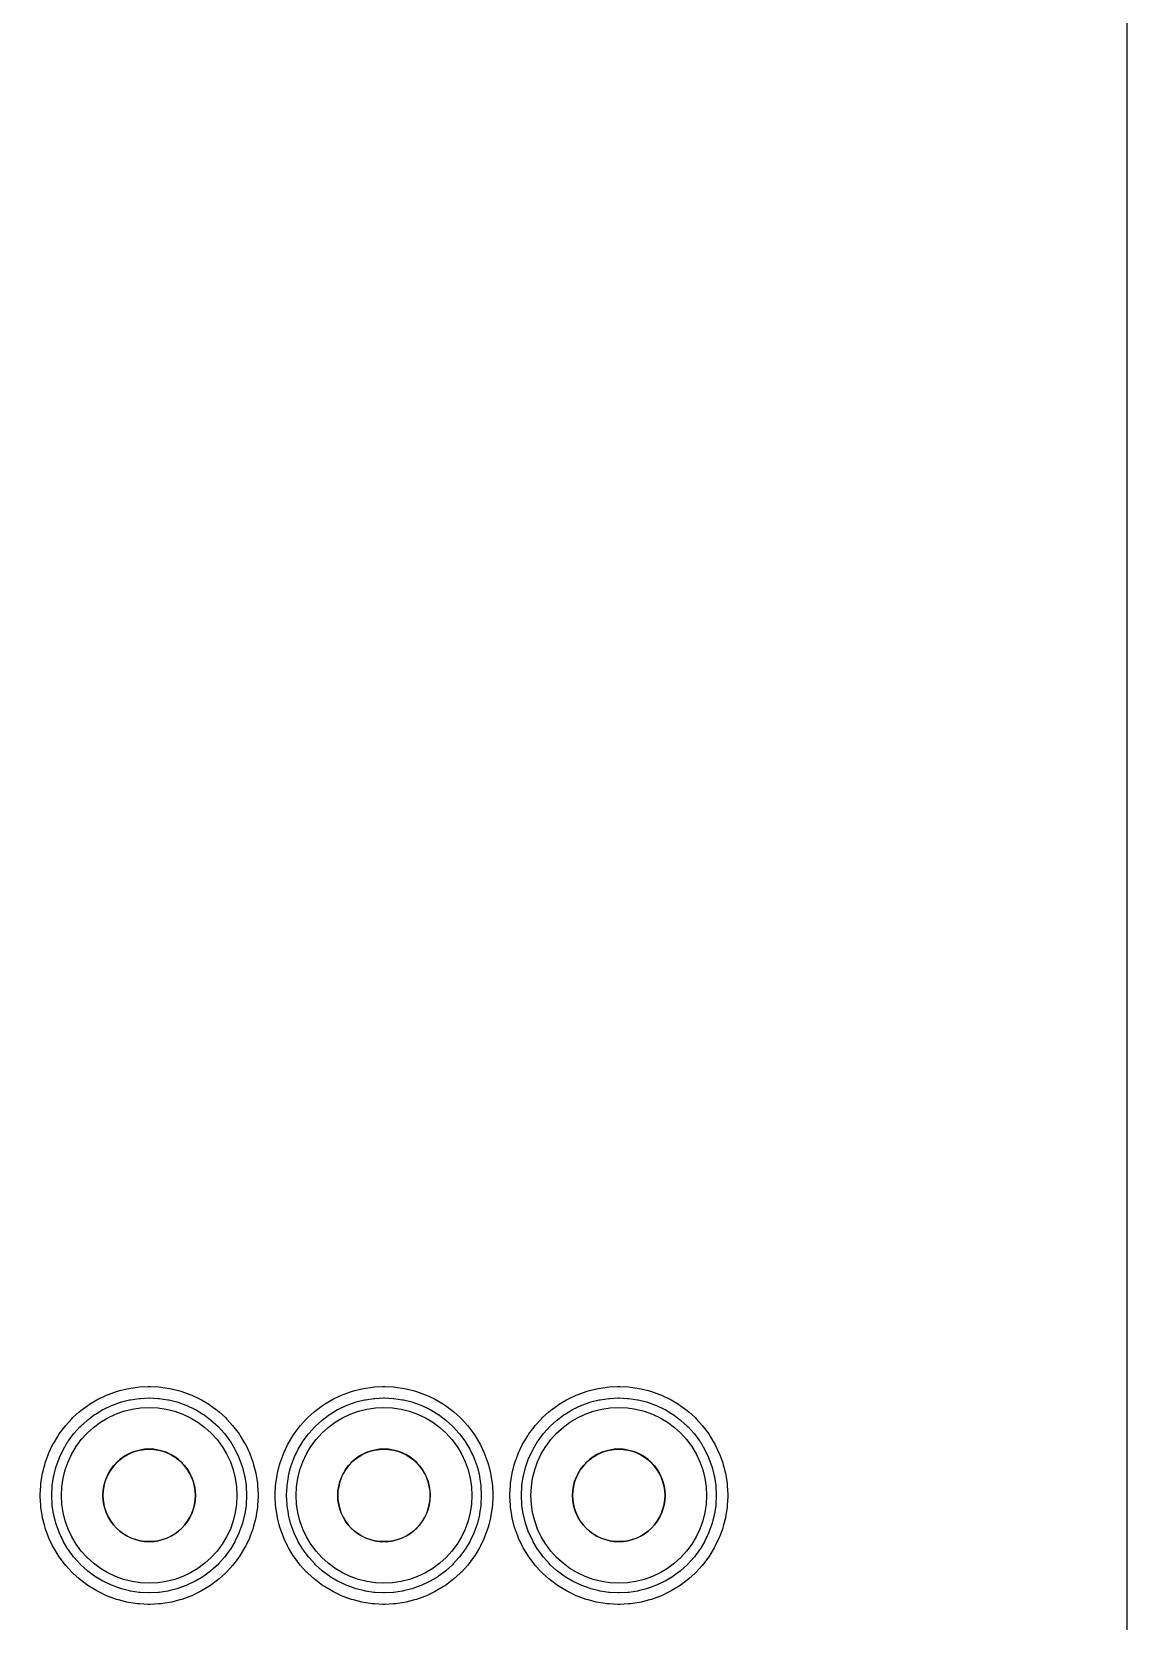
# Model space of a CAD drawing. Header units: millimetres. Extents: x -3 to 103, y -3 to 78.
# Drawn here: x 88.15 to 100, y 43.64 to 60.82 of the extents above; entities that cross this region are included whole.
import ezdxf

# ---------------------------------------------------------------- set-up
doc = ezdxf.new("R2010")
doc.units = ezdxf.units.MM
for name, color, linetype in [('COPPER', 1, 'Continuous'), ('DRILL_1p00mm', 5, 'Continuous'), ('ISO_PASS1', 2, 'Continuous'), ('ISO_PASS2', 6, 'Continuous'), ('OUTLINE', 7, 'Continuous')]:
    doc.layers.add(name, color=color, linetype=linetype)

msp = doc.modelspace()

# ---------------------------------------------------------------- linework, layer by layer
at = {"layer": 'COPPER'}
for points in [[(88.475, 45.093), (88.488, 45.185), (88.511, 45.276), (88.542, 45.364), (88.582, 45.448), (88.63, 45.528), (88.686, 45.603), (88.748, 45.672), (88.817, 45.734), (88.892, 45.79), (88.972, 45.838), (89.056, 45.878), (89.144, 45.909), (89.235, 45.932), (89.327, 45.945), (89.42, 45.95), (89.513, 45.945), (89.605, 45.932), (89.696, 45.909), (89.784, 45.878), (89.868, 45.838), (89.948, 45.79), (90.023, 45.734), (90.092, 45.672), (90.154, 45.603), (90.21, 45.528), (90.258, 45.448), (90.298, 45.364), (90.329, 45.276), (90.352, 45.185), (90.365, 45.093), (90.37, 45), (90.365, 44.907), (90.352, 44.815), (90.329, 44.724), (90.298, 44.636), (90.258, 44.552), (90.21, 44.472), (90.154, 44.397), (90.092, 44.328), (90.023, 44.266), (89.948, 44.21), (89.868, 44.162), (89.784, 44.122), (89.696, 44.091), (89.605, 44.068), (89.513, 44.055), (89.42, 44.05), (89.327, 44.055), (89.235, 44.068), (89.144, 44.091), (89.056, 44.122), (88.972, 44.162), (88.892, 44.21), (88.817, 44.266), (88.748, 44.328), (88.686, 44.397), (88.63, 44.472), (88.582, 44.552), (88.542, 44.636), (88.511, 44.724), (88.488, 44.815), (88.475, 44.907), (88.47, 45)], [(91.015, 45.093), (91.028, 45.185), (91.051, 45.276), (91.082, 45.364), (91.122, 45.448), (91.17, 45.528), (91.226, 45.603), (91.288, 45.672), (91.357, 45.734), (91.432, 45.79), (91.512, 45.838), (91.596, 45.878), (91.684, 45.909), (91.775, 45.932), (91.867, 45.945), (91.96, 45.95), (92.053, 45.945), (92.145, 45.932), (92.236, 45.909), (92.324, 45.878), (92.408, 45.838), (92.488, 45.79), (92.563, 45.734), (92.632, 45.672), (92.694, 45.603), (92.75, 45.528), (92.798, 45.448), (92.838, 45.364), (92.869, 45.276), (92.892, 45.185), (92.905, 45.093), (92.91, 45), (92.905, 44.907), (92.892, 44.815), (92.869, 44.724), (92.838, 44.636), (92.798, 44.552), (92.75, 44.472), (92.694, 44.397), (92.632, 44.328), (92.563, 44.266), (92.488, 44.21), (92.408, 44.162), (92.324, 44.122), (92.236, 44.091), (92.145, 44.068), (92.053, 44.055), (91.96, 44.05), (91.867, 44.055), (91.775, 44.068), (91.684, 44.091), (91.596, 44.122), (91.512, 44.162), (91.432, 44.21), (91.357, 44.266), (91.288, 44.328), (91.226, 44.397), (91.17, 44.472), (91.122, 44.552), (91.082, 44.636), (91.051, 44.724), (91.028, 44.815), (91.015, 44.907), (91.01, 45)], [(93.555, 45.093), (93.568, 45.185), (93.591, 45.276), (93.622, 45.364), (93.662, 45.448), (93.71, 45.528), (93.766, 45.603), (93.828, 45.672), (93.897, 45.734), (93.972, 45.79), (94.052, 45.838), (94.136, 45.878), (94.224, 45.909), (94.315, 45.932), (94.407, 45.945), (94.5, 45.95), (94.593, 45.945), (94.685, 45.932), (94.776, 45.909), (94.864, 45.878), (94.948, 45.838), (95.028, 45.79), (95.103, 45.734), (95.172, 45.672), (95.234, 45.603), (95.29, 45.528), (95.338, 45.448), (95.378, 45.364), (95.409, 45.276), (95.432, 45.185), (95.445, 45.093), (95.45, 45), (95.445, 44.907), (95.432, 44.815), (95.409, 44.724), (95.378, 44.636), (95.338, 44.552), (95.29, 44.472), (95.234, 44.397), (95.172, 44.328), (95.103, 44.266), (95.028, 44.21), (94.948, 44.162), (94.864, 44.122), (94.776, 44.091), (94.685, 44.068), (94.593, 44.055), (94.5, 44.05), (94.407, 44.055), (94.315, 44.068), (94.224, 44.091), (94.136, 44.122), (94.052, 44.162), (93.972, 44.21), (93.897, 44.266), (93.828, 44.328), (93.766, 44.397), (93.71, 44.472), (93.662, 44.552), (93.622, 44.636), (93.591, 44.724), (93.568, 44.815), (93.555, 44.907), (93.55, 45)], [(89.004, 45.278), (88.979, 45.236), (88.958, 45.191), (88.942, 45.145), (88.93, 45.098), (88.922, 45.049), (88.92, 45), (88.922, 44.951), (88.93, 44.902), (88.942, 44.855), (88.958, 44.809), (88.979, 44.764), (89.004, 44.722), (89.033, 44.683), (89.066, 44.646), (89.103, 44.613), (89.142, 44.584), (89.184, 44.559), (89.229, 44.538), (89.275, 44.522), (89.322, 44.51), (89.371, 44.502), (89.42, 44.5), (89.469, 44.502), (89.518, 44.51), (89.565, 44.522), (89.611, 44.538), (89.656, 44.559), (89.698, 44.584), (89.737, 44.613), (89.774, 44.646), (89.807, 44.683), (89.836, 44.722), (89.861, 44.764), (89.882, 44.809), (89.898, 44.855), (89.91, 44.902), (89.918, 44.951), (89.92, 45), (89.918, 45.049), (89.91, 45.098), (89.898, 45.145), (89.882, 45.191), (89.861, 45.236), (89.836, 45.278), (89.807, 45.317), (89.774, 45.354), (89.737, 45.387), (89.698, 45.416), (89.656, 45.441), (89.611, 45.462), (89.565, 45.478), (89.518, 45.49), (89.469, 45.498), (89.42, 45.5), (89.371, 45.498), (89.322, 45.49), (89.275, 45.478), (89.229, 45.462), (89.184, 45.441), (89.142, 45.416), (89.103, 45.387), (89.066, 45.354), (89.033, 45.317)], [(91.544, 45.278), (91.519, 45.236), (91.498, 45.191), (91.482, 45.145), (91.47, 45.098), (91.462, 45.049), (91.46, 45), (91.462, 44.951), (91.47, 44.902), (91.482, 44.855), (91.498, 44.809), (91.519, 44.764), (91.544, 44.722), (91.573, 44.683), (91.606, 44.646), (91.643, 44.613), (91.682, 44.584), (91.724, 44.559), (91.769, 44.538), (91.815, 44.522), (91.862, 44.51), (91.911, 44.502), (91.96, 44.5), (92.009, 44.502), (92.058, 44.51), (92.105, 44.522), (92.151, 44.538), (92.196, 44.559), (92.238, 44.584), (92.277, 44.613), (92.314, 44.646), (92.347, 44.683), (92.376, 44.722), (92.401, 44.764), (92.422, 44.809), (92.438, 44.855), (92.45, 44.902), (92.458, 44.951), (92.46, 45), (92.458, 45.049), (92.45, 45.098), (92.438, 45.145), (92.422, 45.191), (92.401, 45.236), (92.376, 45.278), (92.347, 45.317), (92.314, 45.354), (92.277, 45.387), (92.238, 45.416), (92.196, 45.441), (92.151, 45.462), (92.105, 45.478), (92.058, 45.49), (92.009, 45.498), (91.96, 45.5), (91.911, 45.498), (91.862, 45.49), (91.815, 45.478), (91.769, 45.462), (91.724, 45.441), (91.682, 45.416), (91.643, 45.387), (91.606, 45.354), (91.573, 45.317)], [(94.084, 45.278), (94.059, 45.236), (94.038, 45.191), (94.022, 45.145), (94.01, 45.098), (94.002, 45.049), (94, 45), (94.002, 44.951), (94.01, 44.902), (94.022, 44.855), (94.038, 44.809), (94.059, 44.764), (94.084, 44.722), (94.113, 44.683), (94.146, 44.646), (94.183, 44.613), (94.222, 44.584), (94.264, 44.559), (94.309, 44.538), (94.355, 44.522), (94.402, 44.51), (94.451, 44.502), (94.5, 44.5), (94.549, 44.502), (94.598, 44.51), (94.645, 44.522), (94.691, 44.538), (94.736, 44.559), (94.778, 44.584), (94.817, 44.613), (94.854, 44.646), (94.887, 44.683), (94.916, 44.722), (94.941, 44.764), (94.962, 44.809), (94.978, 44.855), (94.99, 44.902), (94.998, 44.951), (95, 45), (94.998, 45.049), (94.99, 45.098), (94.978, 45.145), (94.962, 45.191), (94.941, 45.236), (94.916, 45.278), (94.887, 45.317), (94.854, 45.354), (94.817, 45.387), (94.778, 45.416), (94.736, 45.441), (94.691, 45.462), (94.645, 45.478), (94.598, 45.49), (94.549, 45.498), (94.5, 45.5), (94.451, 45.498), (94.402, 45.49), (94.355, 45.478), (94.309, 45.462), (94.264, 45.441), (94.222, 45.416), (94.183, 45.387), (94.146, 45.354), (94.113, 45.317)]]:
    msp.add_lwpolyline(points, close=True, dxfattribs=at)
at = {"layer": 'DRILL_1p00mm'}
for centre in [(89.42, 45), (91.96, 45), (94.5, 45)]:
    msp.add_circle(centre, 0.5, dxfattribs=at)
at = {"layer": 'ISO_PASS1'}
for points in [[(88.371, 45.098), (88.372, 45.108), (88.386, 45.201), (88.388, 45.211), (88.41, 45.301), (88.413, 45.311), (88.445, 45.398), (88.449, 45.408), (88.489, 45.492), (88.493, 45.501), (88.541, 45.581), (88.547, 45.59), (88.602, 45.664), (88.609, 45.672), (88.671, 45.741), (88.679, 45.749), (88.748, 45.811), (88.756, 45.818), (88.83, 45.873), (88.839, 45.879), (88.919, 45.927), (88.928, 45.931), (89.012, 45.971), (89.022, 45.975), (89.109, 46.007), (89.119, 46.01), (89.209, 46.032), (89.219, 46.034), (89.312, 46.048), (89.322, 46.049), (89.415, 46.053), (89.425, 46.053), (89.518, 46.049), (89.528, 46.048), (89.621, 46.034), (89.631, 46.032), (89.721, 46.01), (89.731, 46.007), (89.818, 45.975), (89.828, 45.971), (89.912, 45.931), (89.921, 45.927), (90.001, 45.879), (90.01, 45.873), (90.084, 45.818), (90.092, 45.811), (90.161, 45.749), (90.169, 45.741), (90.231, 45.672), (90.238, 45.664), (90.293, 45.59), (90.299, 45.581), (90.347, 45.501), (90.351, 45.492), (90.391, 45.408), (90.395, 45.398), (90.427, 45.311), (90.43, 45.301), (90.452, 45.211), (90.454, 45.201), (90.468, 45.108), (90.469, 45.098), (90.473, 45.005), (90.473, 44.995), (90.469, 44.902), (90.468, 44.892), (90.454, 44.799), (90.452, 44.789), (90.43, 44.699), (90.427, 44.689), (90.395, 44.602), (90.391, 44.592), (90.351, 44.508), (90.347, 44.499), (90.299, 44.419), (90.293, 44.41), (90.238, 44.336), (90.231, 44.328), (90.169, 44.259), (90.161, 44.251), (90.092, 44.189), (90.084, 44.182), (90.01, 44.127), (90.001, 44.121), (89.921, 44.073), (89.912, 44.069), (89.828, 44.029), (89.818, 44.025), (89.731, 43.993), (89.721, 43.99), (89.631, 43.968), (89.621, 43.966), (89.528, 43.952), (89.518, 43.951), (89.425, 43.947), (89.415, 43.947), (89.322, 43.951), (89.312, 43.952), (89.219, 43.966), (89.209, 43.968), (89.119, 43.99), (89.109, 43.993), (89.022, 44.025), (89.012, 44.029), (88.928, 44.069), (88.919, 44.073), (88.839, 44.121), (88.83, 44.127), (88.756, 44.182), (88.748, 44.189), (88.679, 44.251), (88.671, 44.259), (88.609, 44.328), (88.602, 44.336), (88.547, 44.41), (88.541, 44.419), (88.493, 44.499), (88.489, 44.508), (88.449, 44.592), (88.445, 44.602), (88.413, 44.689), (88.41, 44.699), (88.388, 44.789), (88.386, 44.799), (88.372, 44.892), (88.371, 44.902), (88.367, 44.995), (88.367, 45.005)], [(90.911, 45.098), (90.912, 45.108), (90.926, 45.201), (90.928, 45.211), (90.95, 45.301), (90.953, 45.311), (90.985, 45.398), (90.989, 45.408), (91.029, 45.492), (91.033, 45.501), (91.081, 45.581), (91.087, 45.59), (91.142, 45.664), (91.149, 45.672), (91.211, 45.741), (91.219, 45.749), (91.288, 45.811), (91.296, 45.818), (91.37, 45.873), (91.379, 45.879), (91.459, 45.927), (91.468, 45.931), (91.552, 45.971), (91.562, 45.975), (91.649, 46.007), (91.659, 46.01), (91.749, 46.032), (91.759, 46.034), (91.852, 46.048), (91.862, 46.049), (91.955, 46.053), (91.965, 46.053), (92.058, 46.049), (92.068, 46.048), (92.161, 46.034), (92.171, 46.032), (92.261, 46.01), (92.271, 46.007), (92.358, 45.975), (92.368, 45.971), (92.452, 45.931), (92.461, 45.927), (92.541, 45.879), (92.55, 45.873), (92.624, 45.818), (92.632, 45.811), (92.701, 45.749), (92.709, 45.741), (92.771, 45.672), (92.778, 45.664), (92.833, 45.59), (92.839, 45.581), (92.887, 45.501), (92.891, 45.492), (92.931, 45.408), (92.935, 45.398), (92.967, 45.311), (92.97, 45.301), (92.992, 45.211), (92.994, 45.201), (93.008, 45.108), (93.009, 45.098), (93.013, 45.005), (93.013, 44.995), (93.009, 44.902), (93.008, 44.892), (92.994, 44.799), (92.992, 44.789), (92.97, 44.699), (92.967, 44.689), (92.935, 44.602), (92.931, 44.592), (92.891, 44.508), (92.887, 44.499), (92.839, 44.419), (92.833, 44.41), (92.778, 44.336), (92.771, 44.328), (92.709, 44.259), (92.701, 44.251), (92.632, 44.189), (92.624, 44.182), (92.55, 44.127), (92.541, 44.121), (92.461, 44.073), (92.452, 44.069), (92.368, 44.029), (92.358, 44.025), (92.271, 43.993), (92.261, 43.99), (92.171, 43.968), (92.161, 43.966), (92.068, 43.952), (92.058, 43.951), (91.965, 43.947), (91.955, 43.947), (91.862, 43.951), (91.852, 43.952), (91.759, 43.966), (91.749, 43.968), (91.659, 43.99), (91.649, 43.993), (91.562, 44.025), (91.552, 44.029), (91.468, 44.069), (91.459, 44.073), (91.379, 44.121), (91.37, 44.127), (91.296, 44.182), (91.288, 44.189), (91.219, 44.251), (91.211, 44.259), (91.149, 44.328), (91.142, 44.336), (91.087, 44.41), (91.081, 44.419), (91.033, 44.499), (91.029, 44.508), (90.989, 44.592), (90.985, 44.602), (90.953, 44.689), (90.95, 44.699), (90.928, 44.789), (90.926, 44.799), (90.912, 44.892), (90.911, 44.902), (90.907, 44.995), (90.907, 45.005)], [(93.451, 45.098), (93.452, 45.108), (93.466, 45.201), (93.468, 45.211), (93.49, 45.301), (93.493, 45.311), (93.525, 45.398), (93.529, 45.408), (93.569, 45.492), (93.573, 45.501), (93.621, 45.581), (93.627, 45.59), (93.682, 45.664), (93.689, 45.672), (93.751, 45.741), (93.759, 45.749), (93.828, 45.811), (93.836, 45.818), (93.91, 45.873), (93.919, 45.879), (93.999, 45.927), (94.008, 45.931), (94.092, 45.971), (94.102, 45.975), (94.189, 46.007), (94.199, 46.01), (94.289, 46.032), (94.299, 46.034), (94.392, 46.048), (94.402, 46.049), (94.495, 46.053), (94.505, 46.053), (94.598, 46.049), (94.608, 46.048), (94.701, 46.034), (94.711, 46.032), (94.801, 46.01), (94.811, 46.007), (94.898, 45.975), (94.908, 45.971), (94.992, 45.931), (95.001, 45.927), (95.081, 45.879), (95.09, 45.873), (95.164, 45.818), (95.172, 45.811), (95.241, 45.749), (95.249, 45.741), (95.311, 45.672), (95.318, 45.664), (95.373, 45.59), (95.379, 45.581), (95.427, 45.501), (95.431, 45.492), (95.471, 45.408), (95.475, 45.398), (95.507, 45.311), (95.51, 45.301), (95.532, 45.211), (95.534, 45.201), (95.548, 45.108), (95.549, 45.098), (95.553, 45.005), (95.553, 44.995), (95.549, 44.902), (95.548, 44.892), (95.534, 44.799), (95.532, 44.789), (95.51, 44.699), (95.507, 44.689), (95.475, 44.602), (95.471, 44.592), (95.431, 44.508), (95.427, 44.499), (95.379, 44.419), (95.373, 44.41), (95.318, 44.336), (95.311, 44.328), (95.249, 44.259), (95.241, 44.251), (95.172, 44.189), (95.164, 44.182), (95.09, 44.127), (95.081, 44.121), (95.001, 44.073), (94.992, 44.069), (94.908, 44.029), (94.898, 44.025), (94.811, 43.993), (94.801, 43.99), (94.711, 43.968), (94.701, 43.966), (94.608, 43.952), (94.598, 43.951), (94.505, 43.947), (94.495, 43.947), (94.402, 43.951), (94.392, 43.952), (94.299, 43.966), (94.289, 43.968), (94.199, 43.99), (94.189, 43.993), (94.102, 44.025), (94.092, 44.029), (94.008, 44.069), (93.999, 44.073), (93.919, 44.121), (93.91, 44.127), (93.836, 44.182), (93.828, 44.189), (93.759, 44.251), (93.751, 44.259), (93.689, 44.328), (93.682, 44.336), (93.627, 44.41), (93.621, 44.419), (93.573, 44.499), (93.569, 44.508), (93.529, 44.592), (93.525, 44.602), (93.493, 44.689), (93.49, 44.699), (93.468, 44.789), (93.466, 44.799), (93.452, 44.892), (93.451, 44.902), (93.447, 44.995), (93.447, 45.005)]]:
    msp.add_lwpolyline(points, close=True, dxfattribs=at)
at = {"layer": 'ISO_PASS2'}
for points in [[(88.247, 45.104), (88.249, 45.127), (88.263, 45.219), (88.267, 45.241), (88.29, 45.331), (88.296, 45.353), (88.328, 45.44), (88.336, 45.461), (88.376, 45.545), (88.387, 45.565), (88.435, 45.645), (88.447, 45.664), (88.503, 45.738), (88.517, 45.756), (88.579, 45.825), (88.595, 45.841), (88.664, 45.903), (88.682, 45.917), (88.756, 45.973), (88.775, 45.985), (88.855, 46.033), (88.875, 46.044), (88.959, 46.084), (88.98, 46.092), (89.067, 46.124), (89.089, 46.13), (89.179, 46.153), (89.201, 46.157), (89.293, 46.171), (89.316, 46.173), (89.409, 46.178), (89.431, 46.178), (89.524, 46.173), (89.547, 46.171), (89.639, 46.157), (89.661, 46.153), (89.751, 46.13), (89.773, 46.124), (89.86, 46.092), (89.881, 46.084), (89.965, 46.044), (89.985, 46.033), (90.065, 45.985), (90.084, 45.973), (90.158, 45.917), (90.176, 45.903), (90.245, 45.841), (90.261, 45.825), (90.323, 45.756), (90.337, 45.738), (90.393, 45.664), (90.405, 45.645), (90.453, 45.565), (90.464, 45.545), (90.504, 45.461), (90.512, 45.44), (90.544, 45.353), (90.55, 45.331), (90.573, 45.241), (90.577, 45.219), (90.591, 45.127), (90.593, 45.104), (90.598, 45.011), (90.598, 44.989), (90.593, 44.896), (90.591, 44.873), (90.577, 44.781), (90.573, 44.759), (90.55, 44.669), (90.544, 44.647), (90.512, 44.56), (90.504, 44.539), (90.464, 44.455), (90.453, 44.435), (90.405, 44.355), (90.393, 44.336), (90.337, 44.262), (90.323, 44.244), (90.261, 44.175), (90.245, 44.159), (90.176, 44.097), (90.158, 44.083), (90.084, 44.027), (90.065, 44.015), (89.985, 43.967), (89.965, 43.956), (89.881, 43.916), (89.86, 43.908), (89.773, 43.876), (89.751, 43.87), (89.661, 43.847), (89.639, 43.843), (89.547, 43.829), (89.524, 43.827), (89.431, 43.822), (89.409, 43.822), (89.316, 43.827), (89.293, 43.829), (89.201, 43.843), (89.179, 43.847), (89.089, 43.87), (89.067, 43.876), (88.98, 43.908), (88.959, 43.916), (88.875, 43.956), (88.855, 43.967), (88.775, 44.015), (88.756, 44.027), (88.682, 44.083), (88.664, 44.097), (88.595, 44.159), (88.579, 44.175), (88.517, 44.244), (88.503, 44.262), (88.447, 44.336), (88.435, 44.355), (88.387, 44.435), (88.376, 44.455), (88.336, 44.539), (88.328, 44.56), (88.296, 44.647), (88.29, 44.669), (88.267, 44.759), (88.263, 44.781), (88.249, 44.873), (88.247, 44.896), (88.242, 44.989), (88.242, 45.011)], [(90.787, 45.104), (90.789, 45.127), (90.803, 45.219), (90.807, 45.241), (90.83, 45.331), (90.836, 45.353), (90.868, 45.44), (90.876, 45.461), (90.916, 45.545), (90.927, 45.565), (90.975, 45.645), (90.987, 45.664), (91.043, 45.738), (91.057, 45.756), (91.119, 45.825), (91.135, 45.841), (91.204, 45.903), (91.222, 45.917), (91.296, 45.973), (91.315, 45.985), (91.395, 46.033), (91.415, 46.044), (91.499, 46.084), (91.52, 46.092), (91.607, 46.124), (91.629, 46.13), (91.719, 46.153), (91.741, 46.157), (91.833, 46.171), (91.856, 46.173), (91.949, 46.178), (91.971, 46.178), (92.064, 46.173), (92.087, 46.171), (92.179, 46.157), (92.201, 46.153), (92.291, 46.13), (92.313, 46.124), (92.4, 46.092), (92.421, 46.084), (92.505, 46.044), (92.525, 46.033), (92.605, 45.985), (92.624, 45.973), (92.698, 45.917), (92.716, 45.903), (92.785, 45.841), (92.801, 45.825), (92.863, 45.756), (92.877, 45.738), (92.933, 45.664), (92.945, 45.645), (92.993, 45.565), (93.004, 45.545), (93.044, 45.461), (93.052, 45.44), (93.084, 45.353), (93.09, 45.331), (93.113, 45.241), (93.117, 45.219), (93.131, 45.127), (93.133, 45.104), (93.138, 45.011), (93.138, 44.989), (93.133, 44.896), (93.131, 44.873), (93.117, 44.781), (93.113, 44.759), (93.09, 44.669), (93.084, 44.647), (93.052, 44.56), (93.044, 44.539), (93.004, 44.455), (92.993, 44.435), (92.945, 44.355), (92.933, 44.336), (92.877, 44.262), (92.863, 44.244), (92.801, 44.175), (92.785, 44.159), (92.716, 44.097), (92.698, 44.083), (92.624, 44.027), (92.605, 44.015), (92.525, 43.967), (92.505, 43.956), (92.421, 43.916), (92.4, 43.908), (92.313, 43.876), (92.291, 43.87), (92.201, 43.847), (92.179, 43.843), (92.087, 43.829), (92.064, 43.827), (91.971, 43.822), (91.949, 43.822), (91.856, 43.827), (91.833, 43.829), (91.741, 43.843), (91.719, 43.847), (91.629, 43.87), (91.607, 43.876), (91.52, 43.908), (91.499, 43.916), (91.415, 43.956), (91.395, 43.967), (91.315, 44.015), (91.296, 44.027), (91.222, 44.083), (91.204, 44.097), (91.135, 44.159), (91.119, 44.175), (91.057, 44.244), (91.043, 44.262), (90.987, 44.336), (90.975, 44.355), (90.927, 44.435), (90.916, 44.455), (90.876, 44.539), (90.868, 44.56), (90.836, 44.647), (90.83, 44.669), (90.807, 44.759), (90.803, 44.781), (90.789, 44.873), (90.787, 44.896), (90.782, 44.989), (90.782, 45.011)], [(93.327, 45.104), (93.329, 45.127), (93.343, 45.219), (93.347, 45.241), (93.37, 45.331), (93.376, 45.353), (93.408, 45.44), (93.416, 45.461), (93.456, 45.545), (93.467, 45.565), (93.515, 45.645), (93.527, 45.664), (93.583, 45.738), (93.597, 45.756), (93.659, 45.825), (93.675, 45.841), (93.744, 45.903), (93.762, 45.917), (93.836, 45.973), (93.855, 45.985), (93.935, 46.033), (93.955, 46.044), (94.039, 46.084), (94.06, 46.092), (94.147, 46.124), (94.169, 46.13), (94.259, 46.153), (94.281, 46.157), (94.373, 46.171), (94.396, 46.173), (94.489, 46.178), (94.511, 46.178), (94.604, 46.173), (94.627, 46.171), (94.719, 46.157), (94.741, 46.153), (94.831, 46.13), (94.853, 46.124), (94.94, 46.092), (94.961, 46.084), (95.045, 46.044), (95.065, 46.033), (95.145, 45.985), (95.164, 45.973), (95.238, 45.917), (95.256, 45.903), (95.325, 45.841), (95.341, 45.825), (95.403, 45.756), (95.417, 45.738), (95.473, 45.664), (95.485, 45.645), (95.533, 45.565), (95.544, 45.545), (95.584, 45.461), (95.592, 45.44), (95.624, 45.353), (95.63, 45.331), (95.653, 45.241), (95.657, 45.219), (95.671, 45.127), (95.673, 45.104), (95.678, 45.011), (95.678, 44.989), (95.673, 44.896), (95.671, 44.873), (95.657, 44.781), (95.653, 44.759), (95.63, 44.669), (95.624, 44.647), (95.592, 44.56), (95.584, 44.539), (95.544, 44.455), (95.533, 44.435), (95.485, 44.355), (95.473, 44.336), (95.417, 44.262), (95.403, 44.244), (95.341, 44.175), (95.325, 44.159), (95.256, 44.097), (95.238, 44.083), (95.164, 44.027), (95.145, 44.015), (95.065, 43.967), (95.045, 43.956), (94.961, 43.916), (94.94, 43.908), (94.853, 43.876), (94.831, 43.87), (94.741, 43.847), (94.719, 43.843), (94.627, 43.829), (94.604, 43.827), (94.511, 43.822), (94.489, 43.822), (94.396, 43.827), (94.373, 43.829), (94.281, 43.843), (94.259, 43.847), (94.169, 43.87), (94.147, 43.876), (94.06, 43.908), (94.039, 43.916), (93.955, 43.956), (93.935, 43.967), (93.855, 44.015), (93.836, 44.027), (93.762, 44.083), (93.744, 44.097), (93.675, 44.159), (93.659, 44.175), (93.597, 44.244), (93.583, 44.262), (93.527, 44.336), (93.515, 44.355), (93.467, 44.435), (93.456, 44.455), (93.416, 44.539), (93.408, 44.56), (93.376, 44.647), (93.37, 44.669), (93.347, 44.759), (93.343, 44.781), (93.329, 44.873), (93.327, 44.896), (93.322, 44.989), (93.322, 45.011)]]:
    msp.add_lwpolyline(points, close=True, dxfattribs=at)
at = {"layer": 'OUTLINE'}
msp.add_lwpolyline([(0, 0), (100, 0), (100, 75), (0, 75)], close=True, dxfattribs=at)

doc.saveas('drawing.dxf')
